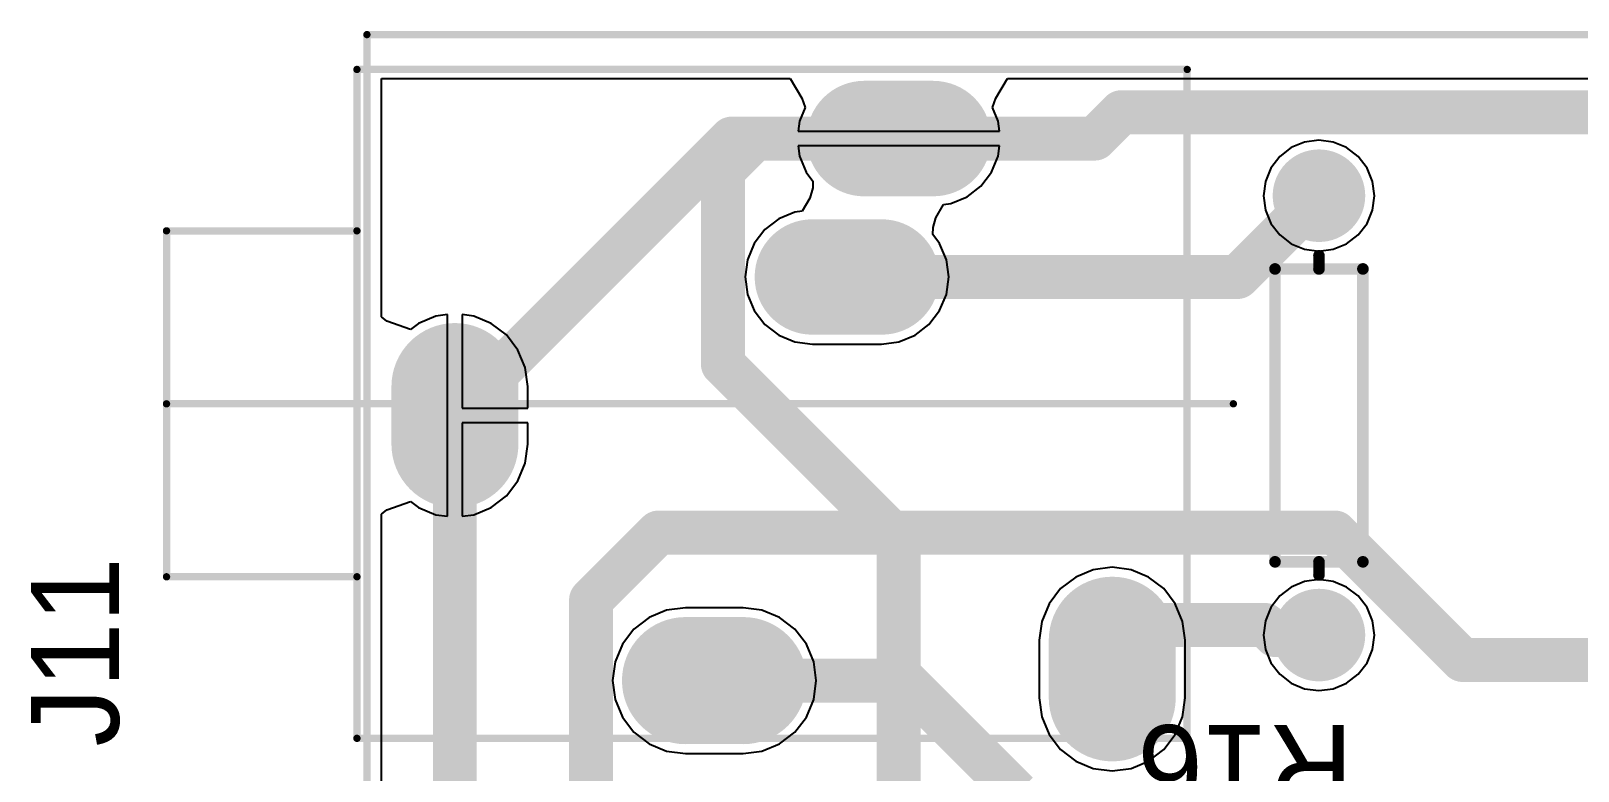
# Model space of a CAD drawing. Header units: millimetres. Extents: x 2.82 to 7.12, y 0.77 to 5.15.
# Drawn here: x 2.826 to 3.882, y 4.442 to 4.948 of the extents above; entities that cross this region are included whole.
import ezdxf

# ---------------------------------------------------------------- set-up
doc = ezdxf.new("R2010")
doc.units = ezdxf.units.MM
doc.header["$MEASUREMENT"] = 0
for name, color, linetype in [('BottomLayer', 5, 'Continuous'), ('BottomSolder', 6, 'Continuous'), ('Mechanical1', 6, 'Continuous'), ('MultiLayer', 9, 'Continuous'), ('PadHoleLayer', 156, 'Continuous'), ('TopLayer', 1, 'Continuous'), ('TopOverlay', 2, 'Continuous'), ('TopSolder', 216, 'Continuous')]:
    doc.layers.add(name, color=color, linetype=linetype)

# ---------------------------------------------------------------- blocks, each defined once
blk = doc.blocks.new('SJ1_3515_35')
at = {"layer": 'BottomLayer'}
for points, const_width in [([(0.0472, 0.4252), (0.0472, 0.3858)], 0.0787), ([(0.3386, 0.4134), (0.2992, 0.4134)], 0.0787), ([(0.4961, 0.252), (0.4961, 0.2126)], 0.0787), ([(0.252, 0.1378), (0.2047, 0.1378)], 0.0709), ([(0.2165, 0.0433), (0.1693, 0.0433)], 0.0709)]:
    blk.add_lwpolyline(points, dxfattribs=dict(at, const_width=const_width))
for points, const_width in [([(0.0276, 0.4252, 1), (0.0669, 0.4252, 1)], 0.0394), ([(0.2795, 0.4134, 1), (0.3189, 0.4134, 1)], 0.0394), ([(0.3189, 0.4134, 1), (0.3583, 0.4134, 1)], 0.0394), ([(0.0276, 0.3858, 1), (0.0669, 0.3858, 1)], 0.0394), ([(0.4764, 0.252, 1), (0.5157, 0.252, 1)], 0.0394), ([(0.4764, 0.2126, 1), (0.5157, 0.2126, 1)], 0.0394), ([(0.187, 0.1378, 1), (0.2224, 0.1378, 1)], 0.0354), ([(0.2343, 0.1378, 1), (0.2697, 0.1378, 1)], 0.0354), ([(0.1516, 0.0433, 1), (0.187, 0.0433, 1)], 0.0354), ([(0.1988, 0.0433, 1), (0.2343, 0.0433, 1)], 0.0354)]:
    blk.add_lwpolyline(points, format="xyb", close=True, dxfattribs=dict(at, const_width=const_width))
at = {"layer": 'BottomSolder'}
for points, const_width in [([(0.0472, 0.4252), (0.0472, 0.3858)], 0.0867), ([(0.3386, 0.4134), (0.2992, 0.4134)], 0.0867), ([(0.4961, 0.252), (0.4961, 0.2126)], 0.0867), ([(0.252, 0.1378), (0.2047, 0.1378)], 0.0789), ([(0.2165, 0.0433), (0.1693, 0.0433)], 0.0789)]:
    blk.add_lwpolyline(points, dxfattribs=dict(at, const_width=const_width))
for points, const_width in [([(0.0256, 0.4252, 1), (0.0689, 0.4252, 1)], 0.0434), ([(0.2775, 0.4134, 1), (0.3209, 0.4134, 1)], 0.0434), ([(0.3169, 0.4134, 1), (0.3603, 0.4134, 1)], 0.0434), ([(0.0256, 0.3858, 1), (0.0689, 0.3858, 1)], 0.0434), ([(0.4744, 0.252, 1), (0.5177, 0.252, 1)], 0.0434), ([(0.4744, 0.2126, 1), (0.5177, 0.2126, 1)], 0.0434), ([(0.185, 0.1378, 1), (0.2244, 0.1378, 1)], 0.0394), ([(0.2323, 0.1378, 1), (0.2717, 0.1378, 1)], 0.0394), ([(0.1496, 0.0433, 1), (0.189, 0.0433, 1)], 0.0394), ([(0.1968, 0.0433, 1), (0.2363, 0.0433, 1)], 0.0394)]:
    blk.add_lwpolyline(points, format="xyb", close=True, dxfattribs=dict(at, const_width=const_width))
at = {"layer": 'MultiLayer'}
for points, const_width in [([(0.0472, 0.4252), (0.0472, 0.3858)], 0.0787), ([(0.3386, 0.4134), (0.2992, 0.4134)], 0.0787), ([(0.4961, 0.252), (0.4961, 0.2126)], 0.0787), ([(0.252, 0.1378), (0.2047, 0.1378)], 0.0709), ([(0.2165, 0.0433), (0.1693, 0.0433)], 0.0709)]:
    blk.add_lwpolyline(points, dxfattribs=dict(at, const_width=const_width))
for points, const_width in [([(0.0276, 0.4252, 1), (0.0669, 0.4252, 1)], 0.0394), ([(0.2795, 0.4134, 1), (0.3189, 0.4134, 1)], 0.0394), ([(0.3189, 0.4134, 1), (0.3583, 0.4134, 1)], 0.0394), ([(0.0276, 0.3858, 1), (0.0669, 0.3858, 1)], 0.0394), ([(0.4764, 0.252, 1), (0.5157, 0.252, 1)], 0.0394), ([(0.4764, 0.2126, 1), (0.5157, 0.2126, 1)], 0.0394), ([(0.187, 0.1378, 1), (0.2224, 0.1378, 1)], 0.0354), ([(0.2343, 0.1378, 1), (0.2697, 0.1378, 1)], 0.0354), ([(0.1516, 0.0433, 1), (0.187, 0.0433, 1)], 0.0354), ([(0.1988, 0.0433, 1), (0.2343, 0.0433, 1)], 0.0354)]:
    blk.add_lwpolyline(points, format="xyb", close=True, dxfattribs=dict(at, const_width=const_width))
at = {"layer": 'PadHoleLayer'}
for points, const_width in [([(0.0325, 0.4055, 1), (0.062, 0.4055, 1)], 0.0295), ([(0.3041, 0.4134, 1), (0.3337, 0.4134, 1)], 0.0295), ([(0.4813, 0.2323, 1), (0.5108, 0.2323, 1)], 0.0295), ([(0.2146, 0.1378, 1), (0.2421, 0.1378, 1)], 0.0276), ([(0.1791, 0.0433, 1), (0.2067, 0.0433, 1)], 0.0276)]:
    blk.add_lwpolyline(points, format="xyb", close=True, dxfattribs=dict(at, const_width=const_width))
at = {"layer": 'TopLayer'}
for points, const_width in [([(0.0472, 0.4252), (0.0472, 0.3858)], 0.0787), ([(0.3386, 0.4134), (0.2992, 0.4134)], 0.0787), ([(0.4961, 0.252), (0.4961, 0.2126)], 0.0787), ([(0.252, 0.1378), (0.2047, 0.1378)], 0.0709), ([(0.2165, 0.0433), (0.1693, 0.0433)], 0.0709)]:
    blk.add_lwpolyline(points, dxfattribs=dict(at, const_width=const_width))
for points, const_width in [([(0.0276, 0.4252, 1), (0.0669, 0.4252, 1)], 0.0394), ([(0.2795, 0.4134, 1), (0.3189, 0.4134, 1)], 0.0394), ([(0.3189, 0.4134, 1), (0.3583, 0.4134, 1)], 0.0394), ([(0.0276, 0.3858, 1), (0.0669, 0.3858, 1)], 0.0394), ([(0.4764, 0.252, 1), (0.5157, 0.252, 1)], 0.0394), ([(0.4764, 0.2126, 1), (0.5157, 0.2126, 1)], 0.0394), ([(0.187, 0.1378, 1), (0.2224, 0.1378, 1)], 0.0354), ([(0.2343, 0.1378, 1), (0.2697, 0.1378, 1)], 0.0354), ([(0.1516, 0.0433, 1), (0.187, 0.0433, 1)], 0.0354), ([(0.1988, 0.0433, 1), (0.2343, 0.0433, 1)], 0.0354)]:
    blk.add_lwpolyline(points, format="xyb", close=True, dxfattribs=dict(at, const_width=const_width))
at = {"layer": 'TopOverlay', "const_width": 0.005}
for points in [[(-0.0039, 0.4528), (-0.0039, -0.0039)], [(0.563, 0.4528), (-0.0039, 0.4528)], [(0.563, 0.4528), (0.563, -0.0039)], [(0.6929, 0.3425), (0.563, 0.3425)], [(0.6929, 0.3425), (0.6929, 0.1063)], [(0.6929, 0.2244), (-0.0354, 0.2244)], [(0.6929, 0.1063), (0.563, 0.1063)], [(0.563, -0.0039), (-0.0039, -0.0039)]]:
    blk.add_lwpolyline(points, dxfattribs=at)
at = {"layer": 'TopOverlay', "const_width": 0.0025}
for points in [[(-0.0052, 0.4528, 1), (-0.0027, 0.4528, 1)], [(-0.0052, 0.4528, 1), (-0.0027, 0.4528, 1)], [(0.5617, 0.4528, 1), (0.5642, 0.4528, 1)], [(0.5617, 0.4528, 1), (0.5642, 0.4528, 1)], [(0.5617, 0.3425, 1), (0.5642, 0.3425, 1)], [(0.6917, 0.3425, 1), (0.6942, 0.3425, 1)], [(0.6917, 0.3425, 1), (0.6942, 0.3425, 1)], [(-0.0367, 0.2244, 1), (-0.0342, 0.2244, 1)], [(0.6917, 0.2244, 1), (0.6942, 0.2244, 1)], [(0.5617, 0.1063, 1), (0.5642, 0.1063, 1)], [(0.6917, 0.1063, 1), (0.6942, 0.1063, 1)], [(0.6917, 0.1063, 1), (0.6942, 0.1063, 1)], [(-0.0052, -0.0039, 1), (-0.0027, -0.0039, 1)], [(-0.0052, -0.0039, 1), (-0.0027, -0.0039, 1)], [(0.5617, -0.0039, 1), (0.5642, -0.0039, 1)], [(0.5617, -0.0039, 1), (0.5642, -0.0039, 1)]]:
    blk.add_lwpolyline(points, format="xyb", close=True, dxfattribs=at)
at = {"layer": 'TopSolder'}
for points, const_width in [([(0.0472, 0.4252), (0.0472, 0.3858)], 0.0867), ([(0.3386, 0.4134), (0.2992, 0.4134)], 0.0867), ([(0.4961, 0.252), (0.4961, 0.2126)], 0.0867), ([(0.252, 0.1378), (0.2047, 0.1378)], 0.0789), ([(0.2165, 0.0433), (0.1693, 0.0433)], 0.0789)]:
    blk.add_lwpolyline(points, dxfattribs=dict(at, const_width=const_width))
for points, const_width in [([(0.0256, 0.4252, 1), (0.0689, 0.4252, 1)], 0.0434), ([(0.2775, 0.4134, 1), (0.3209, 0.4134, 1)], 0.0434), ([(0.3169, 0.4134, 1), (0.3603, 0.4134, 1)], 0.0434), ([(0.0256, 0.3858, 1), (0.0689, 0.3858, 1)], 0.0434), ([(0.4744, 0.252, 1), (0.5177, 0.252, 1)], 0.0434), ([(0.4744, 0.2126, 1), (0.5177, 0.2126, 1)], 0.0434), ([(0.185, 0.1378, 1), (0.2244, 0.1378, 1)], 0.0394), ([(0.2323, 0.1378, 1), (0.2717, 0.1378, 1)], 0.0394), ([(0.1496, 0.0433, 1), (0.189, 0.0433, 1)], 0.0394), ([(0.1968, 0.0433, 1), (0.2363, 0.0433, 1)], 0.0394)]:
    blk.add_lwpolyline(points, format="xyb", close=True, dxfattribs=dict(at, const_width=const_width))
blk = doc.blocks.new('AXIAL_0_3_52')
at = {"layer": 'BottomLayer', "const_width": 0.0276}
for points in [[(-0.1638, 0, 1), (-0.1362, 0, 1)], [(0.1362, 0, 1), (0.1638, 0, 1)]]:
    blk.add_lwpolyline(points, format="xyb", close=True, dxfattribs=at)
at = {"layer": 'BottomSolder', "const_width": 0.0316}
for points in [[(-0.1658, 0, 1), (-0.1342, 0, 1)], [(0.1342, 0, 1), (0.1658, 0, 1)]]:
    blk.add_lwpolyline(points, format="xyb", close=True, dxfattribs=at)
at = {"layer": 'MultiLayer', "const_width": 0.0276}
for points in [[(-0.1638, 0, 1), (-0.1362, 0, 1)], [(0.1362, 0, 1), (0.1638, 0, 1)]]:
    blk.add_lwpolyline(points, format="xyb", close=True, dxfattribs=at)
at = {"layer": 'PadHoleLayer', "const_width": 0.0167}
for points in [[(-0.1584, 0, 1), (-0.1416, 0, 1)], [(0.1416, 0, 1), (0.1584, 0, 1)]]:
    blk.add_lwpolyline(points, format="xyb", close=True, dxfattribs=at)
at = {"layer": 'TopLayer', "const_width": 0.0276}
for points in [[(-0.1638, 0, 1), (-0.1362, 0, 1)], [(0.1362, 0, 1), (0.1638, 0, 1)]]:
    blk.add_lwpolyline(points, format="xyb", close=True, dxfattribs=at)
at = {"layer": 'TopOverlay', "const_width": 0.00787}
for points in [[(0.1, 0.03), (-0.1, 0.03)], [(-0.1, -0.03), (-0.1, 0.03)], [(0.1, 0), (0.1, 0.03)], [(-0.1, 0), (-0.109, 0)], [(0.1, -0.03), (0.1, 0)], [(0.109, 0), (0.1, 0)], [(0.1, -0.03), (-0.1, -0.03)]]:
    blk.add_lwpolyline(points, dxfattribs=at)
at = {"layer": 'TopOverlay', "const_width": 0.00394}
for points in [[(-0.102, 0.03, 1), (-0.098, 0.03, 1)], [(-0.102, 0.03, 1), (-0.098, 0.03, 1)], [(0.098, 0.03, 1), (0.102, 0.03, 1)], [(0.098, 0.03, 1), (0.102, 0.03, 1)], [(-0.111, 0, 1), (-0.107, 0, 1)], [(-0.102, 0, 1), (-0.098, 0, 1)], [(0.098, 0, 1), (0.102, 0, 1)], [(0.098, 0, 1), (0.102, 0, 1)], [(0.098, 0, 1), (0.102, 0, 1)], [(0.107, 0, 1), (0.111, 0, 1)], [(-0.102, -0.03, 1), (-0.098, -0.03, 1)], [(-0.102, -0.03, 1), (-0.098, -0.03, 1)], [(0.098, -0.03, 1), (0.102, -0.03, 1)], [(0.098, -0.03, 1), (0.102, -0.03, 1)]]:
    blk.add_lwpolyline(points, format="xyb", close=True, dxfattribs=at)
at = {"layer": 'TopSolder', "const_width": 0.0316}
for points in [[(-0.1658, 0, 1), (-0.1342, 0, 1)], [(0.1342, 0, 1), (0.1658, 0, 1)]]:
    blk.add_lwpolyline(points, format="xyb", close=True, dxfattribs=at)

msp = doc.modelspace()

# ---------------------------------------------------------------- linework, layer by layer
at = {"layer": 'BottomLayer', "const_width": 0.03}
for points in [[(3.552, 4.874), (3.57, 4.892)], [(3.57, 4.892), (3.938, 4.892)], [(3.115, 4.685), (3.304, 4.874)], [(3.304, 4.874), (3.4181, 4.874)], [(3.4181, 4.874), (3.552, 4.874)], [(3.6495, 4.7795), (3.705, 4.835)], [(3.3827, 4.7795), (3.6495, 4.7795)], [(3.208, 4.559), (3.254, 4.605)], [(3.254, 4.605), (3.716, 4.605)], [(3.716, 4.605), (3.803, 4.518)], [(3.208, 4.126), (3.208, 4.559)], [(3.5638, 4.5118), (3.594, 4.5419)], [(3.594, 4.5419), (3.6682, 4.5419)], [(3.6682, 4.5419), (3.6751, 4.535)], [(3.6751, 4.535), (3.705, 4.535)], [(3.803, 4.518), (4.149, 4.518)], [(3.2922, 4.5039), (3.4221, 4.5039)], [(3.4221, 4.5039), (3.499, 4.427)]]:
    msp.add_lwpolyline(points, dxfattribs=at)
at = {"layer": 'BottomLayer', "const_width": 0.015}
for points in [[(3.5625, 4.892, 1), (3.5775, 4.892, 1)], [(3.5625, 4.892, 1), (3.5775, 4.892, 1)], [(3.2965, 4.874, 1), (3.3115, 4.874, 1)], [(3.2965, 4.874, 1), (3.3115, 4.874, 1)], [(3.4106, 4.874, 1), (3.4257, 4.874, 1)], [(3.4106, 4.874, 1), (3.4257, 4.874, 1)], [(3.5445, 4.874, 1), (3.5595, 4.874, 1)], [(3.5445, 4.874, 1), (3.5595, 4.874, 1)], [(3.6975, 4.835, 1), (3.7125, 4.835, 1)], [(3.3752, 4.7795, 1), (3.3902, 4.7795, 1)], [(3.642, 4.7795, 1), (3.657, 4.7795, 1)], [(3.642, 4.7795, 1), (3.657, 4.7795, 1)], [(3.1075, 4.685, 1), (3.1225, 4.685, 1)], [(3.2465, 4.605, 1), (3.2615, 4.605, 1)], [(3.2465, 4.605, 1), (3.2615, 4.605, 1)], [(3.7085, 4.605, 1), (3.7235, 4.605, 1)], [(3.7085, 4.605, 1), (3.7235, 4.605, 1)], [(3.2005, 4.559, 1), (3.2155, 4.559, 1)], [(3.2005, 4.559, 1), (3.2155, 4.559, 1)], [(3.5865, 4.5419, 1), (3.6015, 4.5419, 1)], [(3.5865, 4.5419, 1), (3.6015, 4.5419, 1)], [(3.6607, 4.5419, 1), (3.6757, 4.5419, 1)], [(3.6607, 4.5419, 1), (3.6757, 4.5419, 1)], [(3.6676, 4.535, 1), (3.6826, 4.535, 1)], [(3.6676, 4.535, 1), (3.6826, 4.535, 1)], [(3.6975, 4.535, 1), (3.7125, 4.535, 1)], [(3.7955, 4.518, 1), (3.8105, 4.518, 1)], [(3.7955, 4.518, 1), (3.8105, 4.518, 1)], [(3.5563, 4.5118, 1), (3.5713, 4.5118, 1)], [(3.2847, 4.5039, 1), (3.2997, 4.5039, 1)], [(3.4146, 4.5039, 1), (3.4296, 4.5039, 1)], [(3.4146, 4.5039, 1), (3.4296, 4.5039, 1)]]:
    msp.add_lwpolyline(points, format="xyb", close=True, dxfattribs=at)
at = {"layer": 'Mechanical1', "const_width": 0.005}
for points in [[(3.055, 4.945), (7.005, 4.945)], [(3.055, 0.995), (3.055, 4.945)]]:
    msp.add_lwpolyline(points, dxfattribs=at)
at = {"layer": 'Mechanical1', "const_width": 0.0025}
msp.add_lwpolyline([(3.0537, 4.945, 1), (3.0562, 4.945, 1)], format="xyb", close=True, dxfattribs=at)
msp.add_lwpolyline([(3.0537, 4.945, 1), (3.0562, 4.945, 1)], format="xyb", close=True, dxfattribs=at)
at = {"layer": 'TopLayer'}
for p, q in [((3.065, 4.7524), (3.065, 4.915)), ((3.065, 4.915), (3.3439, 4.915)), ((3.3439, 4.915), (3.3519, 4.9017)), ((3.4844, 4.9017), (3.4924, 4.915)), ((3.4924, 4.915), (4.1355, 4.915)), ((3.3519, 4.9017), (3.3542, 4.8953)), ((3.4821, 4.8953), (3.4844, 4.9017)), ((3.3542, 4.8953), (3.3503, 4.8858)), ((3.486, 4.8858), (3.4821, 4.8953)), ((3.3503, 4.8858), (3.3494, 4.879)), ((3.4869, 4.879), (3.486, 4.8858)), ((3.3494, 4.879), (3.4181, 4.879)), ((3.4181, 4.879), (3.4869, 4.879)), ((3.6952, 4.8716), (3.6861, 4.8678)), ((3.705, 4.8729), (3.6952, 4.8716)), ((3.7148, 4.8716), (3.705, 4.8729)), ((3.7239, 4.8678), (3.7148, 4.8716)), ((3.4181, 4.869), (3.3494, 4.869)), ((3.3494, 4.869), (3.3503, 4.8621)), ((3.3503, 4.8621), (3.3548, 4.8511)), ((3.4869, 4.869), (3.4181, 4.869)), ((3.4815, 4.8511), (3.486, 4.8621)), ((3.486, 4.8621), (3.4869, 4.869)), ((3.6782, 4.8618), (3.6722, 4.8539)), ((3.6861, 4.8678), (3.6782, 4.8618)), ((3.7318, 4.8618), (3.7239, 4.8678)), ((3.7378, 4.8539), (3.7318, 4.8618)), ((3.3548, 4.8511), (3.3595, 4.845)), ((3.4742, 4.8416), (3.4815, 4.8511)), ((3.6722, 4.8539), (3.6684, 4.8448)), ((3.7416, 4.8448), (3.7378, 4.8539)), ((3.3594, 4.8403), (3.3574, 4.8334)), ((3.3595, 4.845), (3.3594, 4.8403)), ((3.4647, 4.8343), (3.4742, 4.8416)), ((3.6684, 4.8448), (3.6671, 4.835)), ((3.7429, 4.835), (3.7416, 4.8448)), ((3.3574, 4.8334), (3.3522, 4.8244)), ((3.4435, 4.82), (3.4487, 4.8291)), ((3.4487, 4.8291), (3.4536, 4.8297)), ((3.4536, 4.8297), (3.4647, 4.8343)), ((3.6671, 4.835), (3.6684, 4.8252)), ((3.7416, 4.8252), (3.7429, 4.835)), ((3.3362, 4.8192), (3.3267, 4.8119)), ((3.3472, 4.8238), (3.3362, 4.8192)), ((3.3522, 4.8244), (3.3472, 4.8238)), ((3.4415, 4.8132), (3.4435, 4.82)), ((3.6684, 4.8252), (3.6722, 4.8161)), ((3.7378, 4.8161), (3.7416, 4.8252)), ((3.3267, 4.8119), (3.3194, 4.8024)), ((3.4414, 4.8085), (3.4415, 4.8132)), ((3.446, 4.8024), (3.4414, 4.8085)), ((3.6722, 4.8161), (3.6782, 4.8082)), ((3.6782, 4.8082), (3.6861, 4.8022)), ((3.7239, 4.8022), (3.7318, 4.8082)), ((3.7318, 4.8082), (3.7378, 4.8161)), ((3.3194, 4.8024), (3.3148, 4.7913)), ((3.4506, 4.7913), (3.446, 4.8024)), ((3.6861, 4.8022), (3.6952, 4.7984)), ((3.6952, 4.7984), (3.705, 4.7971)), ((3.705, 4.7971), (3.7148, 4.7984)), ((3.7148, 4.7984), (3.7239, 4.8022)), ((3.3148, 4.7913), (3.3133, 4.7795)), ((3.4522, 4.7795), (3.4506, 4.7913)), ((3.3133, 4.7795), (3.3148, 4.7676)), ((3.4506, 4.7676), (3.4522, 4.7795)), ((3.3148, 4.7676), (3.3194, 4.7566)), ((3.446, 4.7566), (3.4506, 4.7676)), ((3.11, 4.7538), (3.1021, 4.7528)), ((3.11, 4.685), (3.11, 4.7538)), ((3.1279, 4.7528), (3.12, 4.7538)), ((3.12, 4.7538), (3.12, 4.69)), ((3.3194, 4.7566), (3.3267, 4.7471)), ((3.4387, 4.7471), (3.446, 4.7566)), ((3.0685, 4.7494), (3.065, 4.7524)), ((3.0847, 4.7437), (3.0685, 4.7494)), ((3.0901, 4.7478), (3.0847, 4.7437)), ((3.1021, 4.7528), (3.0901, 4.7478)), ((3.1399, 4.7478), (3.1279, 4.7528)), ((3.1502, 4.7399), (3.1399, 4.7478)), ((3.3267, 4.7471), (3.3362, 4.7398)), ((3.4293, 4.7398), (3.4387, 4.7471)), ((3.1581, 4.7296), (3.1502, 4.7399)), ((3.3362, 4.7398), (3.3472, 4.7352)), ((3.3472, 4.7352), (3.3591, 4.7337)), ((3.3591, 4.7337), (3.4063, 4.7337)), ((3.4063, 4.7337), (3.4182, 4.7352)), ((3.4182, 4.7352), (3.4293, 4.7398)), ((3.1631, 4.7176), (3.1581, 4.7296)), ((3.1648, 4.7047), (3.1631, 4.7176)), ((3.1648, 4.69), (3.1648, 4.7047)), ((3.11, 4.6162), (3.11, 4.685)), ((3.12, 4.69), (3.1648, 4.69)), ((3.1648, 4.68), (3.12, 4.68)), ((3.12, 4.68), (3.12, 4.6162)), ((3.1648, 4.6653), (3.1648, 4.68)), ((3.1631, 4.6524), (3.1648, 4.6653)), ((3.1581, 4.6404), (3.1631, 4.6524)), ((3.1502, 4.6301), (3.1581, 4.6404)), ((3.1399, 4.6222), (3.1502, 4.6301)), ((3.065, 4.6176), (3.0685, 4.6206)), ((3.065, 4.2617), (3.065, 4.6176)), ((3.0685, 4.6206), (3.0847, 4.6263)), ((3.0847, 4.6263), (3.0901, 4.6222)), ((3.0901, 4.6222), (3.1021, 4.6172)), ((3.1021, 4.6172), (3.11, 4.6162)), ((3.12, 4.6162), (3.1279, 4.6172)), ((3.1279, 4.6172), (3.1399, 4.6222)), ((3.5389, 4.5746), (3.5286, 4.5667)), ((3.5509, 4.5796), (3.5389, 4.5746)), ((3.5638, 4.5813), (3.5509, 4.5796)), ((3.5767, 4.5796), (3.5638, 4.5813)), ((3.5887, 4.5746), (3.5767, 4.5796)), ((3.599, 4.5667), (3.5887, 4.5746)), ((3.5286, 4.5667), (3.5207, 4.5564)), ((3.6069, 4.5564), (3.599, 4.5667)), ((3.6861, 4.5678), (3.6782, 4.5618)), ((3.6952, 4.5716), (3.6861, 4.5678)), ((3.705, 4.5729), (3.6952, 4.5716)), ((3.7148, 4.5716), (3.705, 4.5729)), ((3.7239, 4.5678), (3.7148, 4.5716)), ((3.7318, 4.5618), (3.7239, 4.5678)), ((3.2725, 4.5537), (3.2596, 4.552)), ((3.3119, 4.5537), (3.2725, 4.5537)), ((3.3247, 4.552), (3.3119, 4.5537)), ((3.5207, 4.5564), (3.5157, 4.5443)), ((3.6119, 4.5443), (3.6069, 4.5564)), ((3.6722, 4.5539), (3.6684, 4.5448)), ((3.6782, 4.5618), (3.6722, 4.5539)), ((3.7378, 4.5539), (3.7318, 4.5618)), ((3.7416, 4.5448), (3.7378, 4.5539)), ((3.2476, 4.547), (3.2373, 4.5391)), ((3.2596, 4.552), (3.2476, 4.547)), ((3.3367, 4.547), (3.3247, 4.552)), ((3.3471, 4.5391), (3.3367, 4.547)), ((3.5157, 4.5443), (3.514, 4.5315)), ((3.6136, 4.5315), (3.6119, 4.5443)), ((3.6684, 4.5448), (3.6671, 4.535)), ((3.7429, 4.535), (3.7416, 4.5448)), ((3.2373, 4.5391), (3.2294, 4.5288)), ((3.355, 4.5288), (3.3471, 4.5391)), ((3.6671, 4.535), (3.6684, 4.5252)), ((3.7416, 4.5252), (3.7429, 4.535)), ((3.2294, 4.5288), (3.2244, 4.5168)), ((3.36, 4.5168), (3.355, 4.5288)), ((3.514, 4.5315), (3.514, 4.4921)), ((3.6136, 4.4921), (3.6136, 4.5315)), ((3.6684, 4.5252), (3.6722, 4.5161)), ((3.7378, 4.5161), (3.7416, 4.5252)), ((3.2244, 4.5168), (3.2227, 4.5039)), ((3.3616, 4.5039), (3.36, 4.5168)), ((3.6722, 4.5161), (3.6782, 4.5082)), ((3.7318, 4.5082), (3.7378, 4.5161)), ((3.2227, 4.5039), (3.2244, 4.491)), ((3.36, 4.491), (3.3616, 4.5039)), ((3.6782, 4.5082), (3.6861, 4.5022)), ((3.6861, 4.5022), (3.6952, 4.4984)), ((3.7148, 4.4984), (3.7239, 4.5022)), ((3.7239, 4.5022), (3.7318, 4.5082)), ((3.2244, 4.491), (3.2294, 4.479)), ((3.355, 4.479), (3.36, 4.491)), ((3.514, 4.4921), (3.5157, 4.4792)), ((3.6119, 4.4792), (3.6136, 4.4921)), ((3.6952, 4.4984), (3.705, 4.4971)), ((3.705, 4.4971), (3.7148, 4.4984)), ((3.2294, 4.479), (3.2373, 4.4687)), ((3.3471, 4.4687), (3.355, 4.479)), ((3.5157, 4.4792), (3.5207, 4.4672)), ((3.6069, 4.4672), (3.6119, 4.4792)), ((3.2373, 4.4687), (3.2476, 4.4608)), ((3.3367, 4.4608), (3.3471, 4.4687)), ((3.2476, 4.4608), (3.2596, 4.4558)), ((3.3247, 4.4558), (3.3367, 4.4608)), ((3.5207, 4.4672), (3.5286, 4.4569)), ((3.599, 4.4569), (3.6069, 4.4672)), ((3.2596, 4.4558), (3.2725, 4.4541)), ((3.2725, 4.4541), (3.3119, 4.4541)), ((3.3119, 4.4541), (3.3247, 4.4558)), ((3.5286, 4.4569), (3.5389, 4.449)), ((3.5389, 4.449), (3.5509, 4.444)), ((3.5767, 4.444), (3.5887, 4.449)), ((3.5887, 4.449), (3.599, 4.4569)), ((3.5509, 4.444), (3.5638, 4.4423)), ((3.5638, 4.4423), (3.5767, 4.444))]:
    msp.add_line(p, q, dxfattribs=at)
at = {"layer": 'TopLayer', "const_width": 0.03}
for points in [[(3.298, 4.852), (3.32, 4.874)], [(3.32, 4.874), (3.4181, 4.874)], [(3.298, 4.72), (3.298, 4.852)], [(3.298, 4.72), (3.418, 4.6)], [(3.115, 4.1944), (3.115, 4.685)], [(3.418, 4.3833), (3.418, 4.6)]]:
    msp.add_lwpolyline(points, dxfattribs=at)
at = {"layer": 'TopLayer', "const_width": 0.015}
for points in [[(3.3125, 4.874, 1), (3.3275, 4.874, 1)], [(3.3125, 4.874, 1), (3.3275, 4.874, 1)], [(3.4106, 4.874, 1), (3.4257, 4.874, 1)], [(3.2905, 4.852, 1), (3.3055, 4.852, 1)], [(3.2905, 4.852, 1), (3.3055, 4.852, 1)], [(3.2905, 4.72, 1), (3.3055, 4.72, 1)], [(3.2905, 4.72, 1), (3.3055, 4.72, 1)], [(3.1075, 4.685, 1), (3.1225, 4.685, 1)], [(3.4105, 4.6, 1), (3.4255, 4.6, 1)], [(3.4105, 4.6, 1), (3.4255, 4.6, 1)]]:
    msp.add_lwpolyline(points, format="xyb", close=True, dxfattribs=at)

# ---------------------------------------------------------------- block references
for name, p, rotation in [('SJ1_3515_35', (3.6111, 4.9173), 180), ('AXIAL_0_3_52', (3.705, 4.685), 270)]:
    msp.add_blockref(name, p, dxfattribs=dict(rotation=rotation))

# ---------------------------------------------------------------- texts
at = {"layer": 'TopOverlay'}
for s, rotation, p in [('J11', 90, (2.8856, 4.4588)), ('R16', 180, (3.7285, 4.4735))]:
    msp.add_text(s, height=0.06, rotation=rotation, dxfattribs=at).set_placement(p)

doc.saveas('drawing.dxf')
